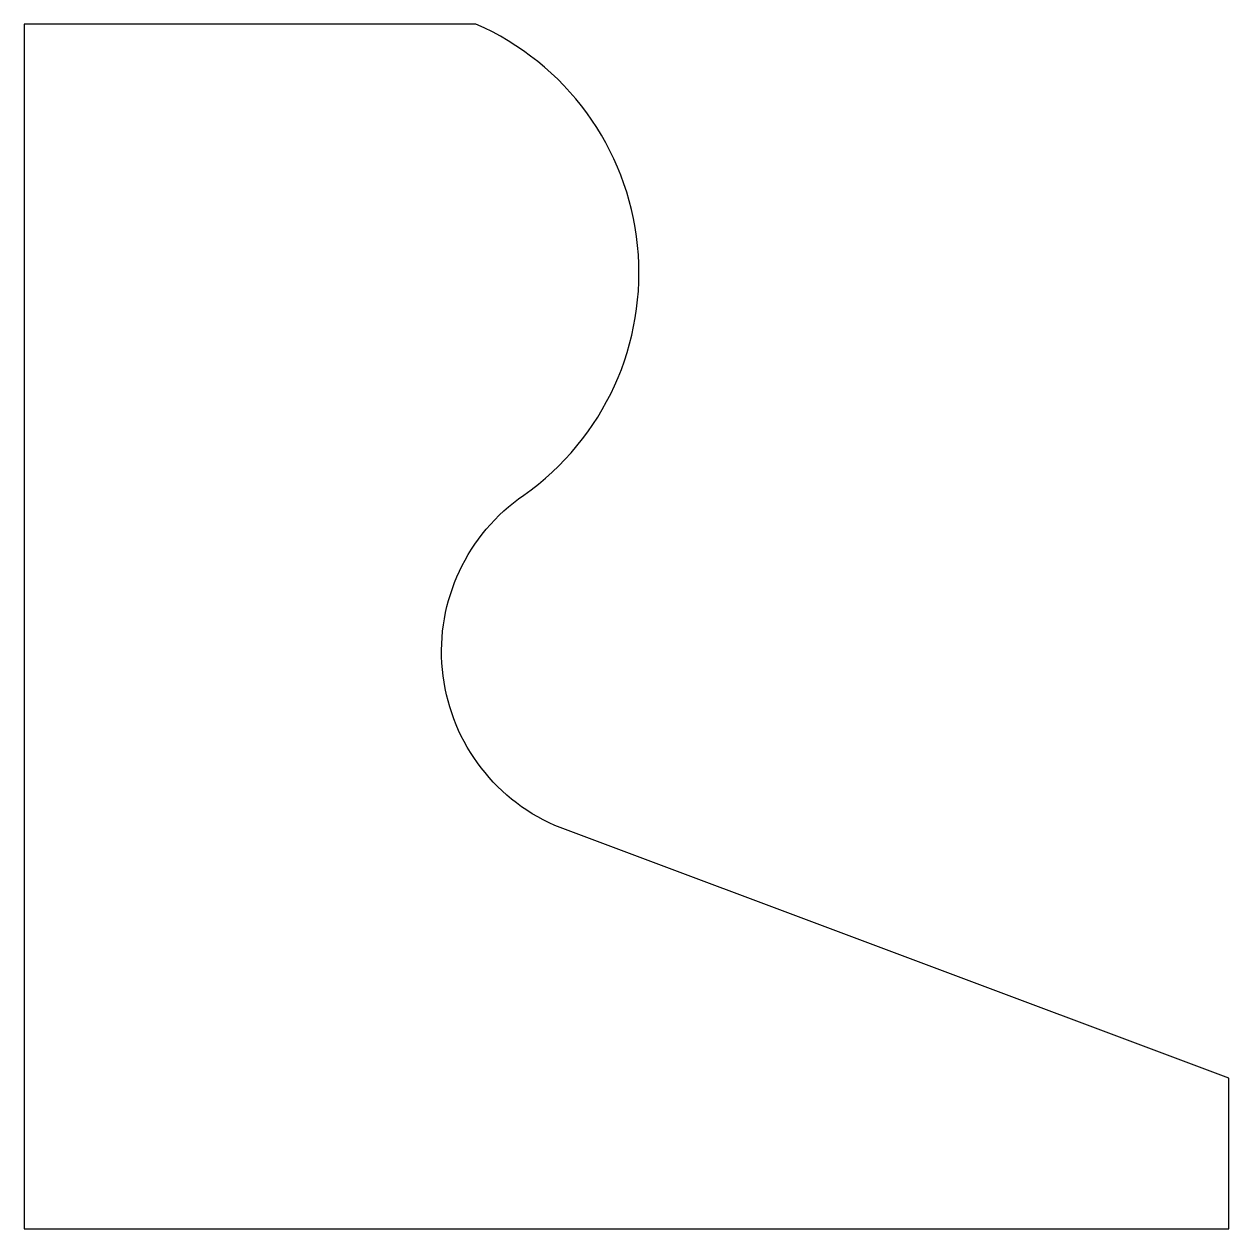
# Model space of a CAD drawing. Header units: metres. Extents: x -0.4 to 0, y -0.05 to 0.35.
import ezdxf

# ---------------------------------------------------------------- set-up
doc = ezdxf.new("R2010")
doc.units = ezdxf.units.M

msp = doc.modelspace()

# ---------------------------------------------------------------- linework, layer by layer
at = {"flags": 128}
msp.add_lwpolyline([(-0.4, -0.05), (0, -0.05), (0, 0), (-0.22378, 0.08391, -0.586939), (-0.23408, 0.19363, 0.58477), (-0.25, 0.35), (-0.4, 0.35)], format="xyb", close=True, dxfattribs=at)

doc.saveas('drawing.dxf')
